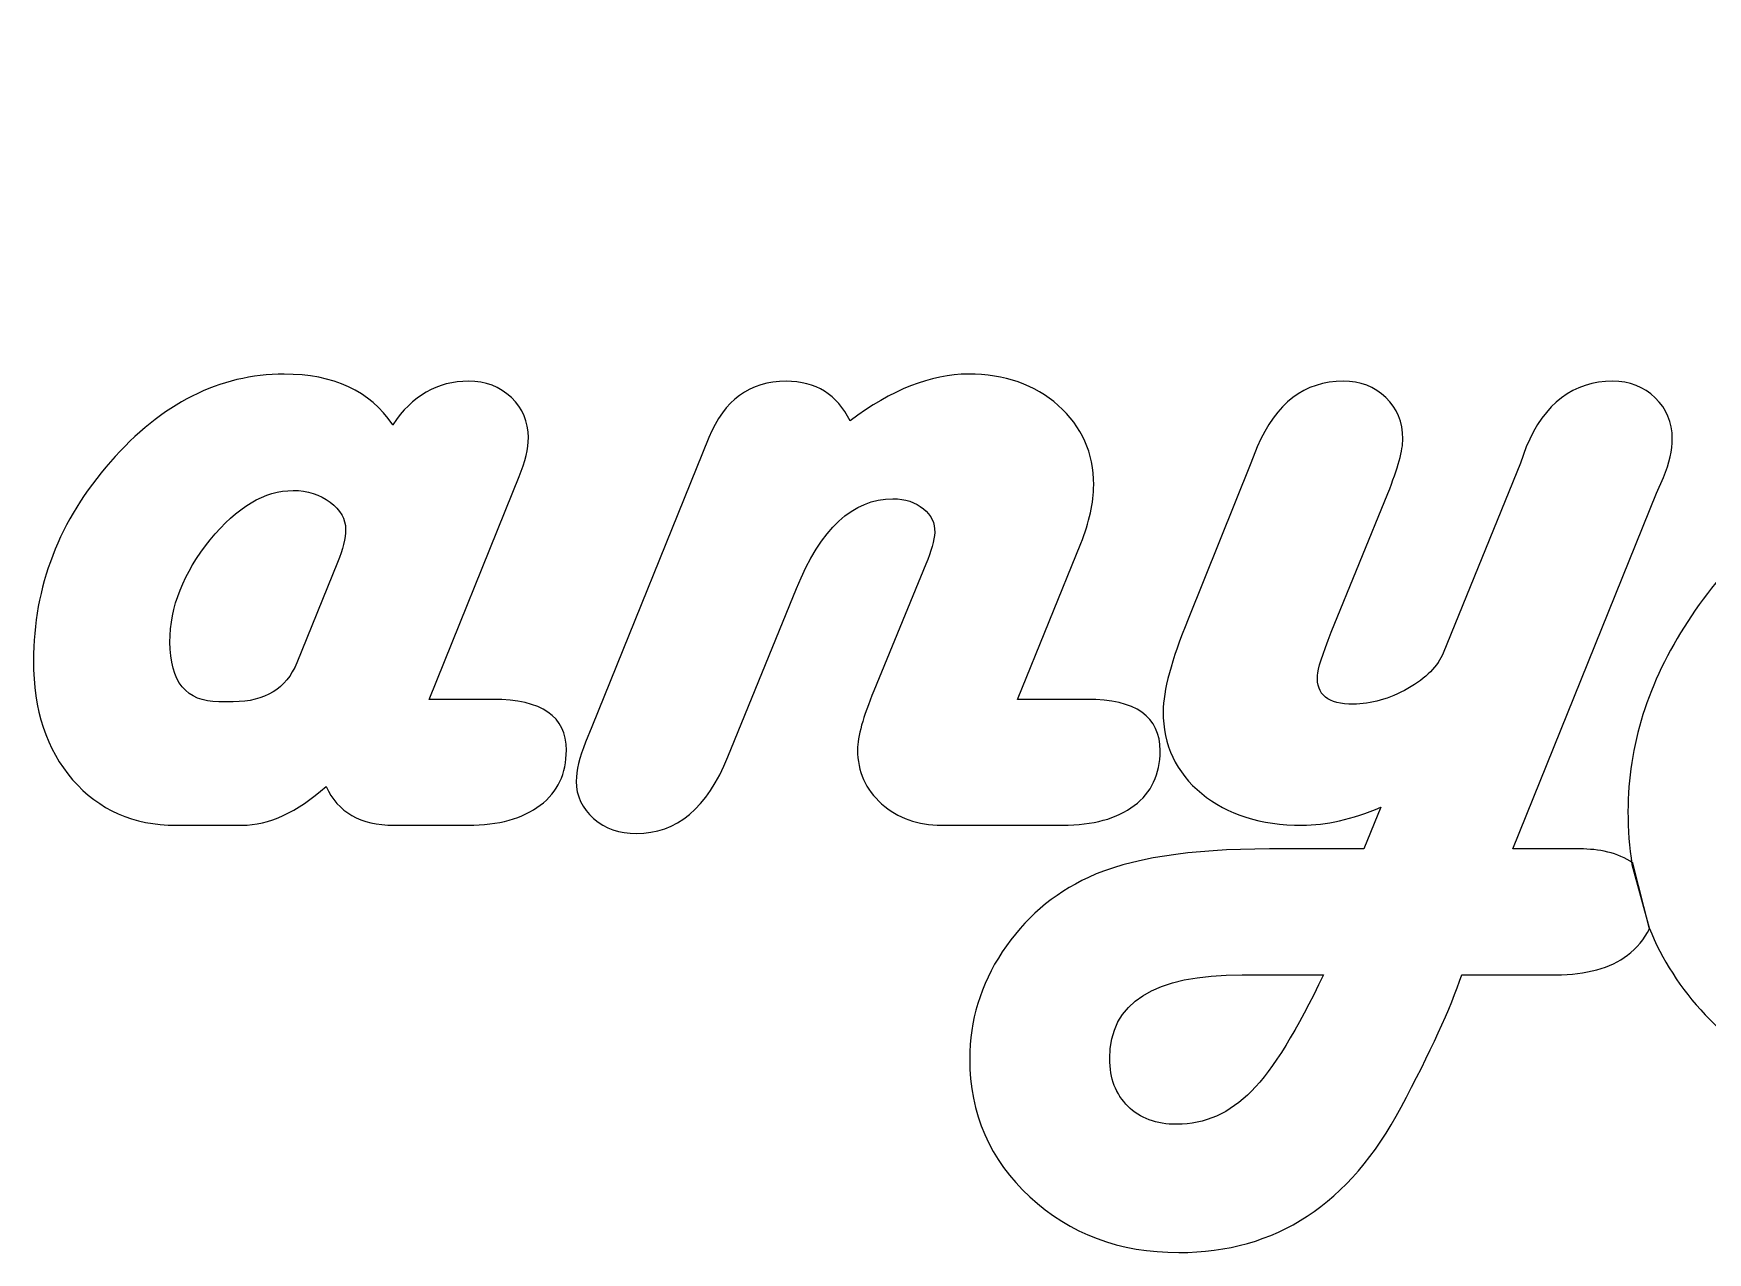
# Model space of a CAD drawing. Header units: millimetres. Extents: x -73.4 to 8.8, y -14.6 to 57.5.
# Drawn here: x -73.43 to -41.13, y 29.63 to 53.15 of the extents above; entities that cross this region are included whole.
import ezdxf

# ---------------------------------------------------------------- set-up
doc = ezdxf.new("R2010")
doc.units = ezdxf.units.MM
doc.header["$MEASUREMENT"] = 0
doc.layers.add('Layer 1', color=7, linetype='Continuous')

msp = doc.modelspace()

# ---------------------------------------------------------------- linework, layer by layer
at = {"layer": 'Layer 1'}
for points, knots in [([(-42.5869, 37.1156), (-42.6387, 37.4467), (-42.6639, 37.7877), (-42.6639, 38.1372), (-42.6639, 38.1372), (-42.6639, 39.4082), (-42.2782, 40.6296), (-41.5112, 41.8052), (-41.5112, 41.8052), (-40.7441, 42.9807), (-39.6944, 43.9578), (-38.3699, 44.7327), (-38.3699, 44.7327), (-37.3776, 45.3013), (-36.2784, 45.6983), (-35.0683, 45.9312), (-35.0683, 45.9312), (-33.8622, 46.1639), (-32.2555, 46.2785), (-30.2479, 46.2785), (-30.2479, 46.2785), (-30.2479, 46.2785), (-29.4195, 46.2785), (-29.4195, 46.2785), (-29.4195, 46.2785), (-29.4195, 46.2785), (-28.5379, 47.9007), (-28.5379, 47.9007), (-28.5379, 47.9007), (-27.305, 50.1602), (-25.805, 51.6678), (-24.0301, 52.4196), (-24.0301, 52.4196), (-22.889, 52.9045), (-21.3966, 53.1487), (-19.557, 53.1487), (-19.557, 53.1487), (-19.0875, 53.1487), (-18.7172, 53.0456), (-18.4502, 52.8358), (-18.4502, 52.8358), (-18.1791, 52.6258), (-18.0455, 52.3357), (-18.0455, 51.9615), (-18.0455, 51.9615), (-18.0455, 51.7898), (-18.0912, 51.5914), (-18.1791, 51.3587), (-18.1791, 51.3587), (-18.1791, 51.3587), (-18.2822, 51.103), (-18.2822, 51.103), (-18.2822, 51.103), (-18.2822, 51.103), (-20.2058, 46.2785), (-20.2058, 46.2785), (-20.2058, 46.2785), (-20.2058, 46.2785), (-19.3546, 46.2785), (-19.3546, 46.2785), (-19.3546, 46.2785), (-19.3546, 46.2785), (-19.0645, 46.2785), (-19.0645, 46.2785), (-19.0645, 46.2785), (-18.2325, 46.2785), (-17.8165, 45.9158), (-17.8165, 45.1907), (-17.8165, 45.1907), (-17.8165, 44.7517), (-17.9881, 44.3738), (-18.3317, 44.0648), (-18.3317, 44.0648), (-18.6715, 43.7556), (-19.0875, 43.5991), (-19.5798, 43.5991), (-19.5798, 43.5991), (-19.5798, 43.5991), (-19.8814, 43.5991), (-19.8814, 43.5991), (-19.8814, 43.5991), (-19.8814, 43.5991), (-21.2897, 43.5991), (-21.2897, 43.5991), (-21.2897, 43.5991), (-21.2897, 43.5991), (-22.5341, 40.5534), (-22.5341, 40.5534), (-22.5341, 40.5534), (-22.5341, 40.5534), (-20.7096, 40.5534), (-20.7096, 40.5534), (-20.7096, 40.5534), (-20.7096, 40.5534), (-20.4195, 40.5534), (-20.4195, 40.5534), (-20.4195, 40.5534), (-19.5836, 40.5534), (-19.1676, 40.1944), (-19.1676, 39.4768), (-19.1676, 39.4768), (-19.1676, 39.0304), (-19.3394, 38.6486), (-19.6828, 38.3396), (-19.6828, 38.3396), (-20.0263, 38.0304), (-20.4423, 37.8738), (-20.9348, 37.8738), (-20.9348, 37.8738), (-20.9348, 37.8738), (-21.2363, 37.8738), (-21.2363, 37.8738), (-21.2363, 37.8738), (-21.2363, 37.8738), (-23.6295, 37.8738), (-23.6295, 37.8738), (-23.6295, 37.8738), (-24.2707, 37.8738), (-24.7937, 38.0381), (-25.1981, 38.37), (-25.1981, 38.37), (-25.6065, 38.7021), (-25.8088, 39.1335), (-25.8088, 39.664), (-25.8088, 39.664), (-25.8088, 40.0723), (-25.6562, 40.6563), (-25.3508, 41.4082), (-25.3508, 41.4082), (-25.3508, 41.4082), (-24.4653, 43.5991), (-24.4653, 43.5991), (-24.4653, 43.5991), (-24.4653, 43.5991), (-27.5646, 43.5991), (-27.5646, 43.5991), (-27.5646, 43.5991), (-27.5646, 43.5991), (-31.2668, 37.1869), (-31.2668, 37.1869), (-31.2668, 37.1869), (-33.0112, 34.1487), (-35.0799, 32.6296), (-37.473, 32.6296), (-37.473, 32.6296), (-38.9425, 32.6296), (-40.1752, 33.1562), (-41.1714, 34.2136), (-41.1714, 34.2136), (-41.6525, 34.7242), (-42.0093, 35.2865), (-42.253, 35.8921), (-42.253, 35.8921), (-42.253, 35.8921), (-42.5869, 37.1156), (-42.5869, 37.1156)], [0, 0, 0, 0, 0.025, 0.025, 0.025, 0.025, 0.05, 0.05, 0.05, 0.05, 0.075, 0.075, 0.075, 0.075, 0.1, 0.1, 0.1, 0.1, 0.125, 0.125, 0.125, 0.125, 0.15, 0.15, 0.15, 0.15, 0.175, 0.175, 0.175, 0.175, 0.2, 0.2, 0.2, 0.2, 0.225, 0.225, 0.225, 0.225, 0.25, 0.25, 0.25, 0.25, 0.275, 0.275, 0.275, 0.275, 0.3, 0.3, 0.3, 0.3, 0.325, 0.325, 0.325, 0.325, 0.35, 0.35, 0.35, 0.35, 0.375, 0.375, 0.375, 0.375, 0.4, 0.4, 0.4, 0.4, 0.425, 0.425, 0.425, 0.425, 0.45, 0.45, 0.45, 0.45, 0.475, 0.475, 0.475, 0.475, 0.5, 0.5, 0.5, 0.5, 0.525, 0.525, 0.525, 0.525, 0.55, 0.55, 0.55, 0.55, 0.575, 0.575, 0.575, 0.575, 0.6, 0.6, 0.6, 0.6, 0.625, 0.625, 0.625, 0.625, 0.65, 0.65, 0.65, 0.65, 0.675, 0.675, 0.675, 0.675, 0.7, 0.7, 0.7, 0.7, 0.725, 0.725, 0.725, 0.725, 0.75, 0.75, 0.75, 0.75, 0.775, 0.775, 0.775, 0.775, 0.8, 0.8, 0.8, 0.8, 0.825, 0.825, 0.825, 0.825, 0.85, 0.85, 0.85, 0.85, 0.875, 0.875, 0.875, 0.875, 0.9, 0.9, 0.9, 0.9, 0.925, 0.925, 0.925, 0.925, 0.95, 0.95, 0.95, 0.95, 1, 1, 1, 1]), ([(-65.7973, 40.3013), (-65.7973, 40.3013), (-64.5646, 40.3013), (-64.5646, 40.3013), (-64.5646, 40.3013), (-63.6218, 40.3013), (-63.1484, 39.9732), (-63.1484, 39.3205), (-63.1484, 39.3205), (-63.1484, 38.8701), (-63.3164, 38.5152), (-63.6524, 38.2593), (-63.6524, 38.2593), (-63.9921, 38.0036), (-64.4538, 37.8738), (-65.0455, 37.8738), (-65.0455, 37.8738), (-65.0455, 37.8738), (-66.4769, 37.8738), (-66.4769, 37.8738), (-66.4769, 37.8738), (-67.1179, 37.8738), (-67.5569, 38.122), (-67.786, 38.6221), (-67.786, 38.6221), (-68.3471, 38.122), (-68.8852, 37.8738), (-69.4081, 37.8738), (-69.4081, 37.8738), (-69.4081, 37.8738), (-70.6829, 37.8738), (-70.6829, 37.8738), (-70.6829, 37.8738), (-71.5036, 37.8738), (-72.1676, 38.1679), (-72.6754, 38.7517), (-72.6754, 38.7517), (-73.1791, 39.3357), (-73.431, 40.0992), (-73.431, 41.0456), (-73.431, 41.0456), (-73.431, 42.4768), (-72.9348, 43.7556), (-71.9462, 44.8853), (-71.9462, 44.8853), (-70.9578, 46.0113), (-69.8393, 46.5762), (-68.5951, 46.5762), (-68.5951, 46.5762), (-67.637, 46.5762), (-66.9424, 46.2518), (-66.4997, 45.5991), (-66.4997, 45.5991), (-66.1256, 46.16), (-65.637, 46.4387), (-65.034, 46.4387), (-65.034, 46.4387), (-64.7057, 46.4387), (-64.431, 46.3357), (-64.2096, 46.1258), (-64.2096, 46.1258), (-63.9921, 45.9158), (-63.8814, 45.6563), (-63.8814, 45.351), (-63.8814, 45.351), (-63.8814, 45.1412), (-63.9424, 44.8891), (-64.0607, 44.5991), (-64.0607, 44.5991), (-64.0607, 44.5991), (-64.1828, 44.2975), (-64.1828, 44.2975), (-64.1828, 44.2975), (-64.1828, 44.2975), (-65.7973, 40.3013), (-65.7973, 40.3013)], [0, 0, 0, 0, 0.05, 0.05, 0.05, 0.05, 0.1, 0.1, 0.1, 0.1, 0.15, 0.15, 0.15, 0.15, 0.2, 0.2, 0.2, 0.2, 0.25, 0.25, 0.25, 0.25, 0.3, 0.3, 0.3, 0.3, 0.35, 0.35, 0.35, 0.35, 0.4, 0.4, 0.4, 0.4, 0.45, 0.45, 0.45, 0.45, 0.5, 0.5, 0.5, 0.5, 0.55, 0.55, 0.55, 0.55, 0.6, 0.6, 0.6, 0.6, 0.65, 0.65, 0.65, 0.65, 0.7, 0.7, 0.7, 0.7, 0.75, 0.75, 0.75, 0.75, 0.8, 0.8, 0.8, 0.8, 0.85, 0.85, 0.85, 0.85, 0.9, 0.9, 0.9, 0.9, 1, 1, 1, 1]), ([(-54.4462, 40.3013), (-54.4462, 40.3013), (-53.1027, 40.3013), (-53.1027, 40.3013), (-53.1027, 40.3013), (-52.1601, 40.3013), (-51.6905, 39.9694), (-51.6905, 39.309), (-51.6905, 39.309), (-51.6905, 38.8587), (-51.8585, 38.5036), (-52.1905, 38.2518), (-52.1905, 38.2518), (-52.5265, 37.9999), (-52.9883, 37.8738), (-53.5723, 37.8738), (-53.5723, 37.8738), (-53.5723, 37.8738), (-55.9081, 37.8738), (-55.9081, 37.8738), (-55.9081, 37.8738), (-56.3661, 37.8738), (-56.7516, 38.0113), (-57.0645, 38.2861), (-57.0645, 38.2861), (-57.3738, 38.5647), (-57.5303, 38.912), (-57.5303, 39.328), (-57.5303, 39.328), (-57.5303, 39.5799), (-57.4235, 39.9617), (-57.2135, 40.4693), (-57.2135, 40.4693), (-57.2135, 40.4693), (-56.2135, 42.9082), (-56.2135, 42.9082), (-56.2135, 42.9082), (-56.1065, 43.16), (-56.0494, 43.3662), (-56.0417, 43.5227), (-56.0417, 43.5227), (-56.034, 43.7021), (-56.1065, 43.8547), (-56.2592, 43.9807), (-56.2592, 43.9807), (-56.4118, 44.1067), (-56.6105, 44.1716), (-56.847, 44.1716), (-56.847, 44.1716), (-57.618, 44.1716), (-58.2402, 43.5952), (-58.7096, 42.4387), (-58.7096, 42.4387), (-58.7096, 42.4387), (-60.0302, 39.1907), (-60.0302, 39.1907), (-60.0302, 39.1907), (-60.4272, 38.2061), (-61.0188, 37.7135), (-61.8013, 37.7135), (-61.8013, 37.7135), (-62.1256, 37.7135), (-62.3967, 37.8089), (-62.6218, 38.0036), (-62.6218, 38.0036), (-62.8472, 38.1982), (-62.9578, 38.4387), (-62.9578, 38.7212), (-62.9578, 38.7212), (-62.9578, 38.9312), (-62.8967, 39.1792), (-62.7783, 39.4731), (-62.7783, 39.4731), (-62.7783, 39.4731), (-62.6562, 39.7747), (-62.6562, 39.7747), (-62.6562, 39.7747), (-62.6562, 39.7747), (-60.3967, 45.351), (-60.3967, 45.351), (-60.3967, 45.351), (-60.1027, 46.0762), (-59.6105, 46.4387), (-58.9081, 46.4387), (-58.9081, 46.4387), (-58.3318, 46.4387), (-57.9234, 46.1831), (-57.6754, 45.6753), (-57.6754, 45.6753), (-56.8776, 46.2747), (-56.1143, 46.5762), (-55.393, 46.5762), (-55.393, 46.5762), (-54.6905, 46.5762), (-54.1105, 46.3738), (-53.6562, 45.9732), (-53.6562, 45.9732), (-53.202, 45.5685), (-52.973, 45.0571), (-52.973, 44.4387), (-52.973, 44.4387), (-52.973, 44.0951), (-53.057, 43.7212), (-53.2212, 43.309), (-53.2212, 43.309), (-53.2212, 43.309), (-54.4462, 40.3013), (-54.4462, 40.3013)], [0, 0, 0, 0, 0.0357143, 0.0357143, 0.0357143, 0.0357143, 0.0714286, 0.0714286, 0.0714286, 0.0714286, 0.1071429, 0.1071429, 0.1071429, 0.1071429, 0.1428571, 0.1428571, 0.1428571, 0.1428571, 0.1785714, 0.1785714, 0.1785714, 0.1785714, 0.2142857, 0.2142857, 0.2142857, 0.2142857, 0.25, 0.25, 0.25, 0.25, 0.2857143, 0.2857143, 0.2857143, 0.2857143, 0.3214286, 0.3214286, 0.3214286, 0.3214286, 0.3571429, 0.3571429, 0.3571429, 0.3571429, 0.3928571, 0.3928571, 0.3928571, 0.3928571, 0.4285714, 0.4285714, 0.4285714, 0.4285714, 0.4642857, 0.4642857, 0.4642857, 0.4642857, 0.5, 0.5, 0.5, 0.5, 0.5357143, 0.5357143, 0.5357143, 0.5357143, 0.5714286, 0.5714286, 0.5714286, 0.5714286, 0.6071429, 0.6071429, 0.6071429, 0.6071429, 0.6428571, 0.6428571, 0.6428571, 0.6428571, 0.6785714, 0.6785714, 0.6785714, 0.6785714, 0.7142857, 0.7142857, 0.7142857, 0.7142857, 0.75, 0.75, 0.75, 0.75, 0.7857143, 0.7857143, 0.7857143, 0.7857143, 0.8214286, 0.8214286, 0.8214286, 0.8214286, 0.8571429, 0.8571429, 0.8571429, 0.8571429, 0.8928571, 0.8928571, 0.8928571, 0.8928571, 0.9285714, 0.9285714, 0.9285714, 0.9285714, 1, 1, 1, 1]), ([(-42.247, 35.8747), (-42.343, 35.6769), (-42.4942, 35.5013), (-42.6715, 35.3662), (-42.6715, 35.3662), (-43.0002, 35.1155), (-43.4616, 34.9884), (-44.057, 34.9884), (-44.057, 34.9884), (-44.057, 34.9884), (-45.8699, 34.9884), (-45.8699, 34.9884), (-45.8699, 34.9884), (-46.0837, 34.3472), (-46.4769, 33.4922), (-47.0417, 32.4311), (-47.0417, 32.4311), (-48.0266, 30.5647), (-49.4539, 29.6296), (-51.3318, 29.6296), (-51.3318, 29.6296), (-52.473, 29.6296), (-53.431, 29.9882), (-54.2059, 30.7021), (-54.2059, 30.7021), (-54.9807, 31.4196), (-55.3661, 32.309), (-55.3661, 33.3662), (-55.3661, 33.3662), (-55.3661, 34.103), (-55.1563, 34.7938), (-54.7364, 35.4311), (-54.7364, 35.4311), (-54.3128, 36.0685), (-53.7632, 36.5455), (-53.0761, 36.8663), (-53.0761, 36.8663), (-52.2861, 37.2326), (-51.1219, 37.4159), (-49.58, 37.4159), (-49.58, 37.4159), (-49.58, 37.4159), (-47.7593, 37.4159), (-47.7593, 37.4159), (-47.7593, 37.4159), (-47.7593, 37.4159), (-47.4348, 38.2212), (-47.4348, 38.2212), (-47.4348, 38.2212), (-47.9845, 37.9884), (-48.4921, 37.8738), (-48.9539, 37.8738), (-48.9539, 37.8738), (-49.7478, 37.8738), (-50.3967, 38.0762), (-50.8891, 38.4845), (-50.8891, 38.4845), (-51.3853, 38.8891), (-51.6334, 39.4196), (-51.6334, 40.0685), (-51.6334, 40.0685), (-51.6334, 40.4655), (-51.473, 41.0571), (-51.1524, 41.8471), (-51.1524, 41.8471), (-51.1524, 41.8471), (-49.9388, 44.8587), (-49.9388, 44.8587), (-49.9388, 44.8587), (-49.9388, 44.8587), (-49.8165, 45.1754), (-49.8165, 45.1754), (-49.8165, 45.1754), (-49.4577, 46.0189), (-48.9044, 46.4387), (-48.1563, 46.4387), (-48.1563, 46.4387), (-47.828, 46.4387), (-47.557, 46.3357), (-47.3356, 46.1258), (-47.3356, 46.1258), (-47.1181, 45.9158), (-47.0075, 45.6525), (-47.0075, 45.328), (-47.0075, 45.328), (-47.0075, 45.1143), (-47.1028, 44.7632), (-47.2974, 44.2747), (-47.2974, 44.2747), (-47.2974, 44.2747), (-48.389, 41.5991), (-48.389, 41.5991), (-48.389, 41.5991), (-48.5608, 41.1639), (-48.6487, 40.8853), (-48.6564, 40.7594), (-48.6564, 40.7594), (-48.6792, 40.3929), (-48.4464, 40.2098), (-47.9655, 40.2098), (-47.9655, 40.2098), (-47.6219, 40.2098), (-47.2708, 40.309), (-46.9119, 40.5113), (-46.9119, 40.5113), (-46.557, 40.7135), (-46.3279, 40.9425), (-46.2325, 41.1944), (-46.2325, 41.1944), (-46.2325, 41.1944), (-44.7364, 44.8587), (-44.7364, 44.8587), (-44.7364, 44.8587), (-44.7364, 44.8587), (-44.6257, 45.1716), (-44.6257, 45.1716), (-44.6257, 45.1716), (-44.2746, 46.0151), (-43.7173, 46.4387), (-42.9578, 46.4387), (-42.9578, 46.4387), (-42.6333, 46.4387), (-42.3585, 46.3318), (-42.1373, 46.1182), (-42.1373, 46.1182), (-41.9196, 45.9082), (-41.809, 45.6448), (-41.809, 45.3318), (-41.809, 45.3318), (-41.809, 45.1143), (-41.8662, 44.8625), (-41.9768, 44.5799), (-41.9768, 44.5799), (-41.9768, 44.5799), (-42.1104, 44.2785), (-42.1104, 44.2785), (-42.1104, 44.2785), (-42.1104, 44.2785), (-44.8852, 37.4159), (-44.8852, 37.4159), (-44.8852, 37.4159), (-44.8852, 37.4159), (-43.5875, 37.4159), (-43.5875, 37.4159), (-43.5875, 37.4159), (-43.237, 37.4159), (-42.8589, 37.3473), (-42.5672, 37.1421), (-42.5672, 37.1421), (-42.5672, 37.1421), (-42.247, 35.8747), (-42.247, 35.8747)], [0, 0, 0, 0, 0.025641, 0.025641, 0.025641, 0.025641, 0.0512821, 0.0512821, 0.0512821, 0.0512821, 0.0769231, 0.0769231, 0.0769231, 0.0769231, 0.1025641, 0.1025641, 0.1025641, 0.1025641, 0.1282051, 0.1282051, 0.1282051, 0.1282051, 0.1538462, 0.1538462, 0.1538462, 0.1538462, 0.1794872, 0.1794872, 0.1794872, 0.1794872, 0.2051282, 0.2051282, 0.2051282, 0.2051282, 0.2307692, 0.2307692, 0.2307692, 0.2307692, 0.2564103, 0.2564103, 0.2564103, 0.2564103, 0.2820513, 0.2820513, 0.2820513, 0.2820513, 0.3076923, 0.3076923, 0.3076923, 0.3076923, 0.3333333, 0.3333333, 0.3333333, 0.3333333, 0.3589744, 0.3589744, 0.3589744, 0.3589744, 0.3846154, 0.3846154, 0.3846154, 0.3846154, 0.4102564, 0.4102564, 0.4102564, 0.4102564, 0.4358974, 0.4358974, 0.4358974, 0.4358974, 0.4615385, 0.4615385, 0.4615385, 0.4615385, 0.4871795, 0.4871795, 0.4871795, 0.4871795, 0.5128205, 0.5128205, 0.5128205, 0.5128205, 0.5384615, 0.5384615, 0.5384615, 0.5384615, 0.5641026, 0.5641026, 0.5641026, 0.5641026, 0.5897436, 0.5897436, 0.5897436, 0.5897436, 0.6153846, 0.6153846, 0.6153846, 0.6153846, 0.6410256, 0.6410256, 0.6410256, 0.6410256, 0.6666667, 0.6666667, 0.6666667, 0.6666667, 0.6923077, 0.6923077, 0.6923077, 0.6923077, 0.7179487, 0.7179487, 0.7179487, 0.7179487, 0.7435897, 0.7435897, 0.7435897, 0.7435897, 0.7692308, 0.7692308, 0.7692308, 0.7692308, 0.7948718, 0.7948718, 0.7948718, 0.7948718, 0.8205128, 0.8205128, 0.8205128, 0.8205128, 0.8461538, 0.8461538, 0.8461538, 0.8461538, 0.8717949, 0.8717949, 0.8717949, 0.8717949, 0.8974359, 0.8974359, 0.8974359, 0.8974359, 0.9230769, 0.9230769, 0.9230769, 0.9230769, 0.9487179, 0.9487179, 0.9487179, 0.9487179, 1, 1, 1, 1]), ([(-69.8547, 40.2556), (-69.8547, 40.2556), (-69.5761, 40.2556), (-69.5761, 40.2556), (-69.5761, 40.2556), (-68.9616, 40.2556), (-68.5531, 40.5073), (-68.3508, 41.0074), (-68.3508, 41.0074), (-68.3508, 41.0074), (-67.5646, 42.9425), (-67.5646, 42.9425), (-67.5646, 42.9425), (-67.4615, 43.1982), (-67.4081, 43.4082), (-67.4081, 43.5799), (-67.4081, 43.5799), (-67.4081, 43.7822), (-67.5074, 43.9578), (-67.7057, 44.1067), (-67.7057, 44.1067), (-67.9042, 44.2556), (-68.1447, 44.3318), (-68.4195, 44.3318), (-68.4195, 44.3318), (-68.9691, 44.3318), (-69.5036, 44.0151), (-70.0189, 43.3816), (-70.0189, 43.3816), (-70.5379, 42.744), (-70.7973, 42.0876), (-70.7973, 41.4082), (-70.7973, 41.4082), (-70.7973, 40.6411), (-70.4844, 40.2556), (-69.8547, 40.2556)], [0, 0, 0, 0, 0.1, 0.1, 0.1, 0.1, 0.2, 0.2, 0.2, 0.2, 0.3, 0.3, 0.3, 0.3, 0.4, 0.4, 0.4, 0.4, 0.5, 0.5, 0.5, 0.5, 0.6, 0.6, 0.6, 0.6, 0.7, 0.7, 0.7, 0.7, 0.8, 0.8, 0.8, 0.8, 1, 1, 1, 1]), ([(-48.5416, 34.9884), (-48.5416, 34.9884), (-50.1066, 34.9884), (-50.1066, 34.9884), (-50.1066, 34.9884), (-51.8127, 34.9884), (-52.6639, 34.4503), (-52.6639, 33.37), (-52.6639, 33.37), (-52.6639, 32.9884), (-52.5457, 32.6829), (-52.3128, 32.4503), (-52.3128, 32.4503), (-52.0799, 32.2174), (-51.7632, 32.103), (-51.3699, 32.103), (-51.3699, 32.103), (-50.8281, 32.103), (-50.3471, 32.3167), (-49.9273, 32.744), (-49.9273, 32.744), (-49.5074, 33.1679), (-49.0455, 33.9196), (-48.5416, 34.9884)], [0, 0, 0, 0, 0.1428571, 0.1428571, 0.1428571, 0.1428571, 0.2857143, 0.2857143, 0.2857143, 0.2857143, 0.4285714, 0.4285714, 0.4285714, 0.4285714, 0.5714286, 0.5714286, 0.5714286, 0.5714286, 0.7142857, 0.7142857, 0.7142857, 0.7142857, 1, 1, 1, 1])]:
    msp.add_open_spline(points, degree=3, knots=knots, dxfattribs=at)
at = {"layer": 'Layer 1', "lineweight": 9}
for points, knots in [([(-42.5869, 37.1156), (-42.6387, 37.4467), (-42.6639, 37.7877), (-42.6639, 38.1372), (-42.6639, 38.1372), (-42.6639, 39.4082), (-42.2782, 40.6296), (-41.5112, 41.8052), (-41.5112, 41.8052), (-40.7441, 42.9807), (-39.6944, 43.9578), (-38.3699, 44.7327), (-38.3699, 44.7327), (-37.3776, 45.3013), (-36.2784, 45.6983), (-35.0683, 45.9312), (-35.0683, 45.9312), (-33.8622, 46.1639), (-32.2555, 46.2785), (-30.2479, 46.2785), (-30.2479, 46.2785), (-30.2479, 46.2785), (-29.4195, 46.2785), (-29.4195, 46.2785), (-29.4195, 46.2785), (-29.4195, 46.2785), (-28.5379, 47.9007), (-28.5379, 47.9007), (-28.5379, 47.9007), (-27.305, 50.1602), (-25.805, 51.6678), (-24.0301, 52.4196), (-24.0301, 52.4196), (-22.889, 52.9045), (-21.3966, 53.1487), (-19.557, 53.1487), (-19.557, 53.1487), (-19.0875, 53.1487), (-18.7172, 53.0456), (-18.4502, 52.8358), (-18.4502, 52.8358), (-18.1791, 52.6258), (-18.0455, 52.3357), (-18.0455, 51.9615), (-18.0455, 51.9615), (-18.0455, 51.7898), (-18.0912, 51.5914), (-18.1791, 51.3587), (-18.1791, 51.3587), (-18.1791, 51.3587), (-18.2822, 51.103), (-18.2822, 51.103), (-18.2822, 51.103), (-18.2822, 51.103), (-20.2058, 46.2785), (-20.2058, 46.2785), (-20.2058, 46.2785), (-20.2058, 46.2785), (-19.3546, 46.2785), (-19.3546, 46.2785), (-19.3546, 46.2785), (-19.3546, 46.2785), (-19.0645, 46.2785), (-19.0645, 46.2785), (-19.0645, 46.2785), (-18.2325, 46.2785), (-17.8165, 45.9158), (-17.8165, 45.1907), (-17.8165, 45.1907), (-17.8165, 44.7517), (-17.9881, 44.3738), (-18.3317, 44.0648), (-18.3317, 44.0648), (-18.6715, 43.7556), (-19.0875, 43.5991), (-19.5798, 43.5991), (-19.5798, 43.5991), (-19.5798, 43.5991), (-19.8814, 43.5991), (-19.8814, 43.5991), (-19.8814, 43.5991), (-19.8814, 43.5991), (-21.2897, 43.5991), (-21.2897, 43.5991), (-21.2897, 43.5991), (-21.2897, 43.5991), (-22.5341, 40.5534), (-22.5341, 40.5534), (-22.5341, 40.5534), (-22.5341, 40.5534), (-20.7096, 40.5534), (-20.7096, 40.5534), (-20.7096, 40.5534), (-20.7096, 40.5534), (-20.4195, 40.5534), (-20.4195, 40.5534), (-20.4195, 40.5534), (-19.5836, 40.5534), (-19.1676, 40.1944), (-19.1676, 39.4768), (-19.1676, 39.4768), (-19.1676, 39.0304), (-19.3394, 38.6486), (-19.6828, 38.3396), (-19.6828, 38.3396), (-20.0263, 38.0304), (-20.4423, 37.8738), (-20.9348, 37.8738), (-20.9348, 37.8738), (-20.9348, 37.8738), (-21.2363, 37.8738), (-21.2363, 37.8738), (-21.2363, 37.8738), (-21.2363, 37.8738), (-23.6295, 37.8738), (-23.6295, 37.8738), (-23.6295, 37.8738), (-24.2707, 37.8738), (-24.7937, 38.0381), (-25.1981, 38.37), (-25.1981, 38.37), (-25.6065, 38.7021), (-25.8088, 39.1335), (-25.8088, 39.664), (-25.8088, 39.664), (-25.8088, 40.0723), (-25.6562, 40.6563), (-25.3508, 41.4082), (-25.3508, 41.4082), (-25.3508, 41.4082), (-24.4653, 43.5991), (-24.4653, 43.5991), (-24.4653, 43.5991), (-24.4653, 43.5991), (-27.5646, 43.5991), (-27.5646, 43.5991), (-27.5646, 43.5991), (-27.5646, 43.5991), (-31.2668, 37.1869), (-31.2668, 37.1869), (-31.2668, 37.1869), (-33.0112, 34.1487), (-35.0799, 32.6296), (-37.473, 32.6296), (-37.473, 32.6296), (-38.9425, 32.6296), (-40.1752, 33.1562), (-41.1714, 34.2136), (-41.1714, 34.2136), (-41.6525, 34.7242), (-42.0093, 35.2865), (-42.253, 35.8921)], [0, 0, 0, 0, 0.025641, 0.025641, 0.025641, 0.025641, 0.0512821, 0.0512821, 0.0512821, 0.0512821, 0.0769231, 0.0769231, 0.0769231, 0.0769231, 0.1025641, 0.1025641, 0.1025641, 0.1025641, 0.1282051, 0.1282051, 0.1282051, 0.1282051, 0.1538462, 0.1538462, 0.1538462, 0.1538462, 0.1794872, 0.1794872, 0.1794872, 0.1794872, 0.2051282, 0.2051282, 0.2051282, 0.2051282, 0.2307692, 0.2307692, 0.2307692, 0.2307692, 0.2564103, 0.2564103, 0.2564103, 0.2564103, 0.2820513, 0.2820513, 0.2820513, 0.2820513, 0.3076923, 0.3076923, 0.3076923, 0.3076923, 0.3333333, 0.3333333, 0.3333333, 0.3333333, 0.3589744, 0.3589744, 0.3589744, 0.3589744, 0.3846154, 0.3846154, 0.3846154, 0.3846154, 0.4102564, 0.4102564, 0.4102564, 0.4102564, 0.4358974, 0.4358974, 0.4358974, 0.4358974, 0.4615385, 0.4615385, 0.4615385, 0.4615385, 0.4871795, 0.4871795, 0.4871795, 0.4871795, 0.5128205, 0.5128205, 0.5128205, 0.5128205, 0.5384615, 0.5384615, 0.5384615, 0.5384615, 0.5641026, 0.5641026, 0.5641026, 0.5641026, 0.5897436, 0.5897436, 0.5897436, 0.5897436, 0.6153846, 0.6153846, 0.6153846, 0.6153846, 0.6410256, 0.6410256, 0.6410256, 0.6410256, 0.6666667, 0.6666667, 0.6666667, 0.6666667, 0.6923077, 0.6923077, 0.6923077, 0.6923077, 0.7179487, 0.7179487, 0.7179487, 0.7179487, 0.7435897, 0.7435897, 0.7435897, 0.7435897, 0.7692308, 0.7692308, 0.7692308, 0.7692308, 0.7948718, 0.7948718, 0.7948718, 0.7948718, 0.8205128, 0.8205128, 0.8205128, 0.8205128, 0.8461538, 0.8461538, 0.8461538, 0.8461538, 0.8717949, 0.8717949, 0.8717949, 0.8717949, 0.8974359, 0.8974359, 0.8974359, 0.8974359, 0.9230769, 0.9230769, 0.9230769, 0.9230769, 0.9487179, 0.9487179, 0.9487179, 0.9487179, 1, 1, 1, 1]), ([(-65.7973, 40.3013), (-65.7973, 40.3013), (-64.5646, 40.3013), (-64.5646, 40.3013), (-64.5646, 40.3013), (-63.6218, 40.3013), (-63.1484, 39.9732), (-63.1484, 39.3205), (-63.1484, 39.3205), (-63.1484, 38.8701), (-63.3164, 38.5152), (-63.6524, 38.2593), (-63.6524, 38.2593), (-63.9921, 38.0036), (-64.4538, 37.8738), (-65.0455, 37.8738), (-65.0455, 37.8738), (-65.0455, 37.8738), (-66.4769, 37.8738), (-66.4769, 37.8738), (-66.4769, 37.8738), (-67.1179, 37.8738), (-67.5569, 38.122), (-67.786, 38.6221), (-67.786, 38.6221), (-68.3471, 38.122), (-68.8852, 37.8738), (-69.4081, 37.8738), (-69.4081, 37.8738), (-69.4081, 37.8738), (-70.6829, 37.8738), (-70.6829, 37.8738), (-70.6829, 37.8738), (-71.5036, 37.8738), (-72.1676, 38.1679), (-72.6754, 38.7517), (-72.6754, 38.7517), (-73.1791, 39.3357), (-73.431, 40.0992), (-73.431, 41.0456), (-73.431, 41.0456), (-73.431, 42.4768), (-72.9348, 43.7556), (-71.9462, 44.8853), (-71.9462, 44.8853), (-70.9578, 46.0113), (-69.8393, 46.5762), (-68.5951, 46.5762), (-68.5951, 46.5762), (-67.637, 46.5762), (-66.9424, 46.2518), (-66.4997, 45.5991), (-66.4997, 45.5991), (-66.1256, 46.16), (-65.637, 46.4387), (-65.034, 46.4387), (-65.034, 46.4387), (-64.7057, 46.4387), (-64.431, 46.3357), (-64.2096, 46.1258), (-64.2096, 46.1258), (-63.9921, 45.9158), (-63.8814, 45.6563), (-63.8814, 45.351), (-63.8814, 45.351), (-63.8814, 45.1412), (-63.9424, 44.8891), (-64.0607, 44.5991), (-64.0607, 44.5991), (-64.0607, 44.5991), (-64.1828, 44.2975), (-64.1828, 44.2975), (-64.1828, 44.2975), (-64.1828, 44.2975), (-65.7973, 40.3013), (-65.7973, 40.3013)], [0, 0, 0, 0, 0.05, 0.05, 0.05, 0.05, 0.1, 0.1, 0.1, 0.1, 0.15, 0.15, 0.15, 0.15, 0.2, 0.2, 0.2, 0.2, 0.25, 0.25, 0.25, 0.25, 0.3, 0.3, 0.3, 0.3, 0.35, 0.35, 0.35, 0.35, 0.4, 0.4, 0.4, 0.4, 0.45, 0.45, 0.45, 0.45, 0.5, 0.5, 0.5, 0.5, 0.55, 0.55, 0.55, 0.55, 0.6, 0.6, 0.6, 0.6, 0.65, 0.65, 0.65, 0.65, 0.7, 0.7, 0.7, 0.7, 0.75, 0.75, 0.75, 0.75, 0.8, 0.8, 0.8, 0.8, 0.85, 0.85, 0.85, 0.85, 0.9, 0.9, 0.9, 0.9, 1, 1, 1, 1]), ([(-54.4462, 40.3013), (-54.4462, 40.3013), (-53.1027, 40.3013), (-53.1027, 40.3013), (-53.1027, 40.3013), (-52.1601, 40.3013), (-51.6905, 39.9694), (-51.6905, 39.309), (-51.6905, 39.309), (-51.6905, 38.8587), (-51.8585, 38.5036), (-52.1905, 38.2518), (-52.1905, 38.2518), (-52.5265, 37.9999), (-52.9883, 37.8738), (-53.5723, 37.8738), (-53.5723, 37.8738), (-53.5723, 37.8738), (-55.9081, 37.8738), (-55.9081, 37.8738), (-55.9081, 37.8738), (-56.3661, 37.8738), (-56.7516, 38.0113), (-57.0645, 38.2861), (-57.0645, 38.2861), (-57.3738, 38.5647), (-57.5303, 38.912), (-57.5303, 39.328), (-57.5303, 39.328), (-57.5303, 39.5799), (-57.4235, 39.9617), (-57.2135, 40.4693), (-57.2135, 40.4693), (-57.2135, 40.4693), (-56.2135, 42.9082), (-56.2135, 42.9082), (-56.2135, 42.9082), (-56.1065, 43.16), (-56.0494, 43.3662), (-56.0417, 43.5227), (-56.0417, 43.5227), (-56.034, 43.7021), (-56.1065, 43.8547), (-56.2592, 43.9807), (-56.2592, 43.9807), (-56.4118, 44.1067), (-56.6105, 44.1716), (-56.847, 44.1716), (-56.847, 44.1716), (-57.618, 44.1716), (-58.2402, 43.5952), (-58.7096, 42.4387), (-58.7096, 42.4387), (-58.7096, 42.4387), (-60.0302, 39.1907), (-60.0302, 39.1907), (-60.0302, 39.1907), (-60.4272, 38.2061), (-61.0188, 37.7135), (-61.8013, 37.7135), (-61.8013, 37.7135), (-62.1256, 37.7135), (-62.3967, 37.8089), (-62.6218, 38.0036), (-62.6218, 38.0036), (-62.8472, 38.1982), (-62.9578, 38.4387), (-62.9578, 38.7212), (-62.9578, 38.7212), (-62.9578, 38.9312), (-62.8967, 39.1792), (-62.7783, 39.4731), (-62.7783, 39.4731), (-62.7783, 39.4731), (-62.6562, 39.7747), (-62.6562, 39.7747), (-62.6562, 39.7747), (-62.6562, 39.7747), (-60.3967, 45.351), (-60.3967, 45.351), (-60.3967, 45.351), (-60.1027, 46.0762), (-59.6105, 46.4387), (-58.9081, 46.4387), (-58.9081, 46.4387), (-58.3318, 46.4387), (-57.9234, 46.1831), (-57.6754, 45.6753), (-57.6754, 45.6753), (-56.8776, 46.2747), (-56.1143, 46.5762), (-55.393, 46.5762), (-55.393, 46.5762), (-54.6905, 46.5762), (-54.1105, 46.3738), (-53.6562, 45.9732), (-53.6562, 45.9732), (-53.202, 45.5685), (-52.973, 45.0571), (-52.973, 44.4387), (-52.973, 44.4387), (-52.973, 44.0951), (-53.057, 43.7212), (-53.2212, 43.309), (-53.2212, 43.309), (-53.2212, 43.309), (-54.4462, 40.3013), (-54.4462, 40.3013)], [0, 0, 0, 0, 0.0357143, 0.0357143, 0.0357143, 0.0357143, 0.0714286, 0.0714286, 0.0714286, 0.0714286, 0.1071429, 0.1071429, 0.1071429, 0.1071429, 0.1428571, 0.1428571, 0.1428571, 0.1428571, 0.1785714, 0.1785714, 0.1785714, 0.1785714, 0.2142857, 0.2142857, 0.2142857, 0.2142857, 0.25, 0.25, 0.25, 0.25, 0.2857143, 0.2857143, 0.2857143, 0.2857143, 0.3214286, 0.3214286, 0.3214286, 0.3214286, 0.3571429, 0.3571429, 0.3571429, 0.3571429, 0.3928571, 0.3928571, 0.3928571, 0.3928571, 0.4285714, 0.4285714, 0.4285714, 0.4285714, 0.4642857, 0.4642857, 0.4642857, 0.4642857, 0.5, 0.5, 0.5, 0.5, 0.5357143, 0.5357143, 0.5357143, 0.5357143, 0.5714286, 0.5714286, 0.5714286, 0.5714286, 0.6071429, 0.6071429, 0.6071429, 0.6071429, 0.6428571, 0.6428571, 0.6428571, 0.6428571, 0.6785714, 0.6785714, 0.6785714, 0.6785714, 0.7142857, 0.7142857, 0.7142857, 0.7142857, 0.75, 0.75, 0.75, 0.75, 0.7857143, 0.7857143, 0.7857143, 0.7857143, 0.8214286, 0.8214286, 0.8214286, 0.8214286, 0.8571429, 0.8571429, 0.8571429, 0.8571429, 0.8928571, 0.8928571, 0.8928571, 0.8928571, 0.9285714, 0.9285714, 0.9285714, 0.9285714, 1, 1, 1, 1]), ([(-42.247, 35.8747), (-42.343, 35.6769), (-42.4942, 35.5013), (-42.6715, 35.3662), (-42.6715, 35.3662), (-43.0002, 35.1155), (-43.4616, 34.9884), (-44.057, 34.9884), (-44.057, 34.9884), (-44.057, 34.9884), (-45.8699, 34.9884), (-45.8699, 34.9884), (-45.8699, 34.9884), (-46.0837, 34.3472), (-46.4769, 33.4922), (-47.0417, 32.4311), (-47.0417, 32.4311), (-48.0266, 30.5647), (-49.4539, 29.6296), (-51.3318, 29.6296), (-51.3318, 29.6296), (-52.473, 29.6296), (-53.431, 29.9882), (-54.2059, 30.7021), (-54.2059, 30.7021), (-54.9807, 31.4196), (-55.3661, 32.309), (-55.3661, 33.3662), (-55.3661, 33.3662), (-55.3661, 34.103), (-55.1563, 34.7938), (-54.7364, 35.4311), (-54.7364, 35.4311), (-54.3128, 36.0685), (-53.7632, 36.5455), (-53.0761, 36.8663), (-53.0761, 36.8663), (-52.2861, 37.2326), (-51.1219, 37.4159), (-49.58, 37.4159), (-49.58, 37.4159), (-49.58, 37.4159), (-47.7593, 37.4159), (-47.7593, 37.4159), (-47.7593, 37.4159), (-47.7593, 37.4159), (-47.4348, 38.2212), (-47.4348, 38.2212), (-47.4348, 38.2212), (-47.9845, 37.9884), (-48.4921, 37.8738), (-48.9539, 37.8738), (-48.9539, 37.8738), (-49.7478, 37.8738), (-50.3967, 38.0762), (-50.8891, 38.4845), (-50.8891, 38.4845), (-51.3853, 38.8891), (-51.6334, 39.4196), (-51.6334, 40.0685), (-51.6334, 40.0685), (-51.6334, 40.4655), (-51.473, 41.0571), (-51.1524, 41.8471), (-51.1524, 41.8471), (-51.1524, 41.8471), (-49.9388, 44.8587), (-49.9388, 44.8587), (-49.9388, 44.8587), (-49.9388, 44.8587), (-49.8165, 45.1754), (-49.8165, 45.1754), (-49.8165, 45.1754), (-49.4577, 46.0189), (-48.9044, 46.4387), (-48.1563, 46.4387), (-48.1563, 46.4387), (-47.828, 46.4387), (-47.557, 46.3357), (-47.3356, 46.1258), (-47.3356, 46.1258), (-47.1181, 45.9158), (-47.0075, 45.6525), (-47.0075, 45.328), (-47.0075, 45.328), (-47.0075, 45.1143), (-47.1028, 44.7632), (-47.2974, 44.2747), (-47.2974, 44.2747), (-47.2974, 44.2747), (-48.389, 41.5991), (-48.389, 41.5991), (-48.389, 41.5991), (-48.5608, 41.1639), (-48.6487, 40.8853), (-48.6564, 40.7594), (-48.6564, 40.7594), (-48.6792, 40.3929), (-48.4464, 40.2098), (-47.9655, 40.2098), (-47.9655, 40.2098), (-47.6219, 40.2098), (-47.2708, 40.309), (-46.9119, 40.5113), (-46.9119, 40.5113), (-46.557, 40.7135), (-46.3279, 40.9425), (-46.2325, 41.1944), (-46.2325, 41.1944), (-46.2325, 41.1944), (-44.7364, 44.8587), (-44.7364, 44.8587), (-44.7364, 44.8587), (-44.7364, 44.8587), (-44.6257, 45.1716), (-44.6257, 45.1716), (-44.6257, 45.1716), (-44.2746, 46.0151), (-43.7173, 46.4387), (-42.9578, 46.4387), (-42.9578, 46.4387), (-42.6333, 46.4387), (-42.3585, 46.3318), (-42.1373, 46.1182), (-42.1373, 46.1182), (-41.9196, 45.9082), (-41.809, 45.6448), (-41.809, 45.3318), (-41.809, 45.3318), (-41.809, 45.1143), (-41.8662, 44.8625), (-41.9768, 44.5799), (-41.9768, 44.5799), (-41.9768, 44.5799), (-42.1104, 44.2785), (-42.1104, 44.2785), (-42.1104, 44.2785), (-42.1104, 44.2785), (-44.8852, 37.4159), (-44.8852, 37.4159), (-44.8852, 37.4159), (-44.8852, 37.4159), (-43.5875, 37.4159), (-43.5875, 37.4159), (-43.5875, 37.4159), (-43.237, 37.4159), (-42.8589, 37.3473), (-42.5672, 37.1421)], [0, 0, 0, 0, 0.0263158, 0.0263158, 0.0263158, 0.0263158, 0.0526316, 0.0526316, 0.0526316, 0.0526316, 0.0789474, 0.0789474, 0.0789474, 0.0789474, 0.1052632, 0.1052632, 0.1052632, 0.1052632, 0.1315789, 0.1315789, 0.1315789, 0.1315789, 0.1578947, 0.1578947, 0.1578947, 0.1578947, 0.1842105, 0.1842105, 0.1842105, 0.1842105, 0.2105263, 0.2105263, 0.2105263, 0.2105263, 0.2368421, 0.2368421, 0.2368421, 0.2368421, 0.2631579, 0.2631579, 0.2631579, 0.2631579, 0.2894737, 0.2894737, 0.2894737, 0.2894737, 0.3157895, 0.3157895, 0.3157895, 0.3157895, 0.3421053, 0.3421053, 0.3421053, 0.3421053, 0.3684211, 0.3684211, 0.3684211, 0.3684211, 0.3947368, 0.3947368, 0.3947368, 0.3947368, 0.4210526, 0.4210526, 0.4210526, 0.4210526, 0.4473684, 0.4473684, 0.4473684, 0.4473684, 0.4736842, 0.4736842, 0.4736842, 0.4736842, 0.5, 0.5, 0.5, 0.5, 0.5263158, 0.5263158, 0.5263158, 0.5263158, 0.5526316, 0.5526316, 0.5526316, 0.5526316, 0.5789474, 0.5789474, 0.5789474, 0.5789474, 0.6052632, 0.6052632, 0.6052632, 0.6052632, 0.6315789, 0.6315789, 0.6315789, 0.6315789, 0.6578947, 0.6578947, 0.6578947, 0.6578947, 0.6842105, 0.6842105, 0.6842105, 0.6842105, 0.7105263, 0.7105263, 0.7105263, 0.7105263, 0.7368421, 0.7368421, 0.7368421, 0.7368421, 0.7631579, 0.7631579, 0.7631579, 0.7631579, 0.7894737, 0.7894737, 0.7894737, 0.7894737, 0.8157895, 0.8157895, 0.8157895, 0.8157895, 0.8421053, 0.8421053, 0.8421053, 0.8421053, 0.8684211, 0.8684211, 0.8684211, 0.8684211, 0.8947368, 0.8947368, 0.8947368, 0.8947368, 0.9210526, 0.9210526, 0.9210526, 0.9210526, 0.9473684, 0.9473684, 0.9473684, 0.9473684, 1, 1, 1, 1]), ([(-69.8547, 40.2556), (-69.8547, 40.2556), (-69.5761, 40.2556), (-69.5761, 40.2556), (-69.5761, 40.2556), (-68.9616, 40.2556), (-68.5531, 40.5073), (-68.3508, 41.0074), (-68.3508, 41.0074), (-68.3508, 41.0074), (-67.5646, 42.9425), (-67.5646, 42.9425), (-67.5646, 42.9425), (-67.4615, 43.1982), (-67.4081, 43.4082), (-67.4081, 43.5799), (-67.4081, 43.5799), (-67.4081, 43.7822), (-67.5074, 43.9578), (-67.7057, 44.1067), (-67.7057, 44.1067), (-67.9042, 44.2556), (-68.1447, 44.3318), (-68.4195, 44.3318), (-68.4195, 44.3318), (-68.9691, 44.3318), (-69.5036, 44.0151), (-70.0189, 43.3816), (-70.0189, 43.3816), (-70.5379, 42.744), (-70.7973, 42.0876), (-70.7973, 41.4082), (-70.7973, 41.4082), (-70.7973, 40.6411), (-70.4844, 40.2556), (-69.8547, 40.2556)], [0, 0, 0, 0, 0.1, 0.1, 0.1, 0.1, 0.2, 0.2, 0.2, 0.2, 0.3, 0.3, 0.3, 0.3, 0.4, 0.4, 0.4, 0.4, 0.5, 0.5, 0.5, 0.5, 0.6, 0.6, 0.6, 0.6, 0.7, 0.7, 0.7, 0.7, 0.8, 0.8, 0.8, 0.8, 1, 1, 1, 1]), ([(-48.5416, 34.9884), (-48.5416, 34.9884), (-50.1066, 34.9884), (-50.1066, 34.9884), (-50.1066, 34.9884), (-51.8127, 34.9884), (-52.6639, 34.4503), (-52.6639, 33.37), (-52.6639, 33.37), (-52.6639, 32.9884), (-52.5457, 32.6829), (-52.3128, 32.4503), (-52.3128, 32.4503), (-52.0799, 32.2174), (-51.7632, 32.103), (-51.3699, 32.103), (-51.3699, 32.103), (-50.8281, 32.103), (-50.3471, 32.3167), (-49.9273, 32.744), (-49.9273, 32.744), (-49.5074, 33.1679), (-49.0455, 33.9196), (-48.5416, 34.9884)], [0, 0, 0, 0, 0.1428571, 0.1428571, 0.1428571, 0.1428571, 0.2857143, 0.2857143, 0.2857143, 0.2857143, 0.4285714, 0.4285714, 0.4285714, 0.4285714, 0.5714286, 0.5714286, 0.5714286, 0.5714286, 0.7142857, 0.7142857, 0.7142857, 0.7142857, 1, 1, 1, 1])]:
    msp.add_open_spline(points, degree=3, knots=knots, dxfattribs=at)

doc.saveas('drawing.dxf')
